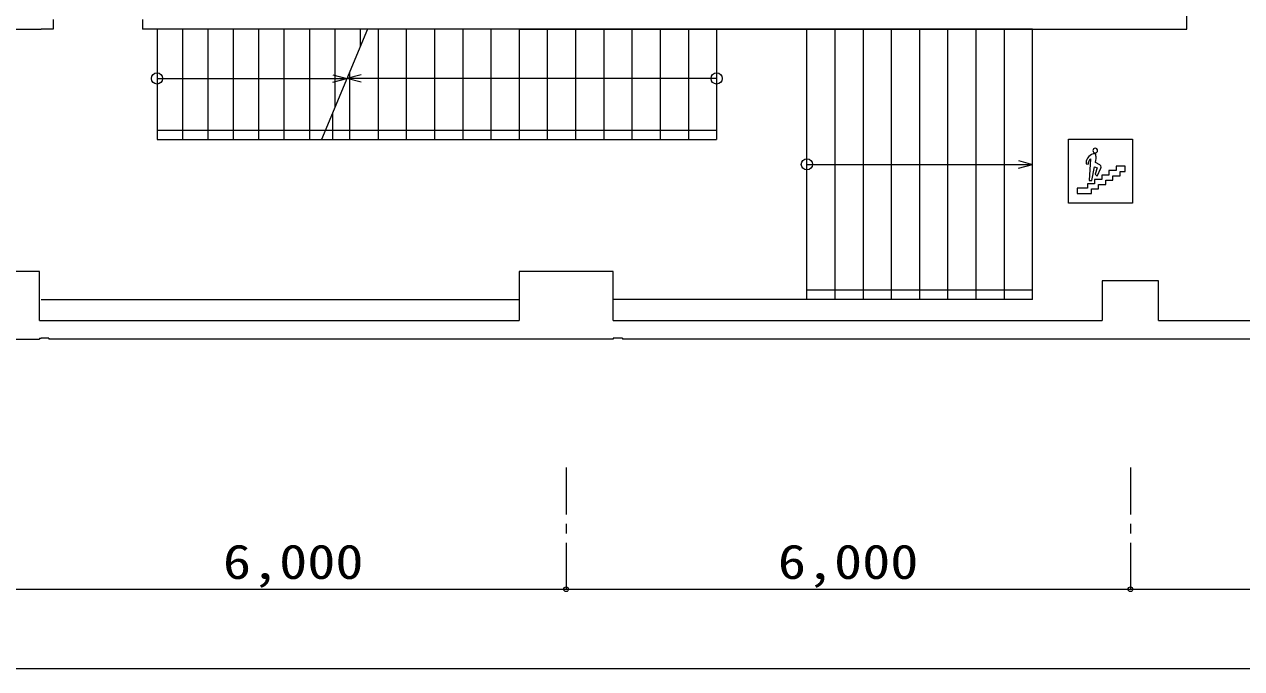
# Model space of a CAD drawing. Units: millimetres, scale not verified. Extents: x -24806 to 31194, y -25247 to 14164.
# Drawn here: x -2190 to 10768, y -25247 to -18393 of the extents above; entities that cross this region are included whole.
import ezdxf
from ezdxf.enums import TextEntityAlignment as Align

# ---------------------------------------------------------------- set-up
doc = ezdxf.new("R2010")
doc.units = ezdxf.units.MM
doc.header["$LTSCALE"] = 100
doc.linetypes.add('CHAIN1', pattern=[8, 5, -1, 1, -1])
doc.linetypes.add('DASHED1', pattern=[1.8, 1.2, -0.6])
for name, color, linetype, lineweight in [('0-0', 7, 'Continuous', 18), ('0-1', 4, 'DASHED1', 18), ('C-F', 7, 'Continuous', 18), ('F-F', 7, 'Continuous', 18)]:
    doc.layers.add(name, color=color, linetype=linetype, lineweight=lineweight)
doc.styles.add('ＭＳ ゴシック', font='')
doc.styles.get('ＭＳ ゴシック').set_extended_font_data('MS Gothic')

msp = doc.modelspace()

# ---------------------------------------------------------------- linework, layer by layer
at = {"layer": '0-0'}
for p, q in [((10185, -18443), (10185, -17922.3)), ((-1884.4, -18342.8), (-1884.4, -18442.9)), ((-933.3, -18342.8), (-933.3, -18443)), ((-2550.2, -18442.9), (-2009.6, -18442.9)), ((-1884.4, -18442.9), (-2009.6, -18442.9)), ((3076.5, -18443), (-933.3, -18443)), ((-778.1, -18443), (-778.1, -19619.3)), ((8543, -18443), (-778.1, -18443)), ((-507.8, -18443), (-507.8, -19619.3)), ((-237.4, -18443), (-237.4, -19619.3)), ((32.9, -18443), (32.9, -19619.3)), ((303.2, -18443), (303.2, -19619.3)), ((573.5, -18443), (573.5, -19619.3)), ((843.8, -18443), (843.8, -19619.3)), ((1462.7, -18443), (974, -19619.3)), ((1114.2, -18443), (1114.2, -19281.9)), ((1384.5, -18443), (1384.5, -18631.2)), ((1574.7, -18443), (1574.7, -19619.3)), ((1875.1, -18443), (1875.1, -19619.3)), ((2175.4, -18443), (2175.4, -19619.3)), ((2475.8, -18443), (2475.8, -19619.3)), ((2776.1, -18443), (2776.1, -19619.3)), ((3076.5, -18443), (4177.8, -18443)), ((3076.5, -18443), (3076.5, -19619.3)), ((3376.9, -18443), (3376.9, -19619.3)), ((3677.2, -18443), (3677.2, -19619.3)), ((3977.6, -18443), (3977.6, -19619.3)), ((4177.8, -18443), (9083.6, -18443)), ((4277.9, -18443), (4277.9, -19619.3)), ((4578.3, -18442.9), (4578.3, -19619.3)), ((4878.6, -18443), (4878.6, -19619.3)), ((5179, -18442.9), (5179, -19619.3)), ((6140.1, -21321.4), (6140.1, -18443)), ((6440.5, -21321.4), (6440.5, -18443)), ((6740.9, -21321.4), (6740.9, -18443)), ((7041.2, -21321.4), (7041.2, -18443)), ((7341.6, -21321.4), (7341.6, -18443)), ((7641.9, -21321.4), (7641.9, -18443)), ((7942.3, -21321.4), (7942.3, -18443)), ((8242.6, -21321.4), (8242.6, -18443)), ((8543, -21321.4), (8543, -18443)), ((9083.6, -18443), (10185, -18443)), ((9784.5, -18443), (10185, -18443)), ((1274.4, -19619.3), (1274.4, -18896.3)), ((-778.1, -18968.6), (1244.3, -18968.6)), ((1094.2, -18928.3), (1244.3, -18968.6)), ((1094.2, -19008.8), (1244.3, -18968.6)), ((1394.5, -18928.3), (1244.3, -18968.6)), ((5179, -18968.6), (1244.3, -18968.6)), ((1394.5, -19008.8), (1244.3, -18968.6)), ((1094.1, -19619.3), (1094.1, -19330.1)), ((-778.1, -19519.2), (5179, -19519.2)), ((-778.1, -19619.3), (5179, -19619.3)), ((6140.1, -19882.2), (8543, -19882.2)), ((8392.8, -19841.9), (8543, -19882.2)), ((8392.8, -19922.4), (8543, -19882.2)), ((-2029.6, -21021), (-2550.2, -21021)), ((-2029.6, -21541.6), (-2029.6, -21021)), ((3076.5, -21021), (3076.5, -21541.6)), ((4077.7, -21021), (3076.5, -21021)), ((4077.7, -21541.6), (4077.7, -21021)), ((9884.6, -21121.1), (9283.9, -21121.1)), ((9283.9, -21121.1), (9283.9, -21541.6)), ((9884.6, -21541.6), (9884.6, -21121.1)), ((8543, -21221.3), (6140.1, -21221.3)), ((-2009.6, -21321.4), (3076.5, -21321.4)), ((8543, -21321.4), (4077.7, -21321.4)), ((-2029.6, -21541.6), (-2009.6, -21541.6)), ((-2009.6, -21541.6), (3076.5, -21541.6)), ((4077.7, -21541.6), (9283.9, -21541.6)), ((9884.6, -21541.6), (12298.9, -21541.6)), ((-5013.1, -21741.9), (-2029.6, -21741.9)), ((-2029.6, -21729.9), (-2029.6, -21741.9)), ((-2029.6, -21729.9), (-2009.6, -21729.9)), ((-1929.5, -21729.9), (-2009.6, -21729.9)), ((-1929.5, -21729.9), (-1929.5, -21741.9)), ((4077.7, -21741.9), (-1929.5, -21741.9)), ((4177.8, -21729.8), (4077.7, -21729.8)), ((4077.7, -21729.8), (4077.7, -21741.9)), ((4177.8, -21729.8), (4177.8, -21741.9)), ((15911.8, -21741.9), (4177.8, -21741.9))]:
    msp.add_line(p, q, dxfattribs=at)
for centre in [(-778.1, -18968.6), (5179, -18968.6), (6140.1, -19882.2)]:
    msp.add_circle(centre, 59.8, dxfattribs=at)
at = {"layer": '0-1', "linetype": 'CHAIN1'}
for p, q in [((3577.1, -23107.9), (3577.1, -24402.6)), ((9584.2, -23107.9), (9584.2, -24402.6))]:
    msp.add_line(p, q, dxfattribs=at)
at = {"layer": '0-1', "linetype": 'Continuous'}
msp.add_line((3577.1, -24402.6), (9584.2, -24402.6), dxfattribs=at)
for points in [[(-14444.3, -24402.6), (-8437.2, -24402.6), (-2430, -24402.6), (3577.1, -24402.6)], [(9584.2, -24402.6), (15591.4, -24402.6), (18995.4, -24402.6)]]:
    msp.add_lwpolyline(points, dxfattribs=at)
for centre in [(3577.1, -24402.6), (9584.2, -24402.6)]:
    msp.add_circle(centre, 25, dxfattribs=at)
at = {"layer": 'C-F'}
for points in [[(9607.6, -20296.4), (8925, -20296.4), (8925, -19613.9), (9607.6, -19613.9)], [(9528.2, -19902.8), (9431.2, -19902.8), (9431.2, -19949.3), (9354.8, -19949.3), (9354.8, -19996.1), (9278.5, -19996.1), (9278.5, -20042.3), (9202.2, -20042.3), (9202.2, -20088.5), (9125.9, -20088.5), (9125.9, -20135), (9015.6, -20135), (9015.6, -20190.8), (9168.1, -20190.8), (9168.1, -20144.3), (9244.4, -20144.3), (9244.4, -20097.8), (9320.7, -20097.8), (9320.7, -20051.3), (9396.7, -20051.3), (9396.7, -20005.1), (9473.2, -20005.1), (9473.2, -19958.6), (9528.2, -19958.6)]]:
    msp.add_lwpolyline(points, close=True, dxfattribs=at)
for points in [[(9158.6, -19823.3), (9146.4, -20055.5), (9173.3, -20055.5), (9202, -19907.6), (9228.7, -19919.9), (9210.3, -19988), (9229.5, -20007.2), (9269.6, -19921.4), (9271.9, -19910.6)], [(9212.1, -19771.4), (9208.6, -19768.7), (9208.2, -19768.7)], [(9111.3, -19869.2), (9111.7, -19877.3), (9132.8, -19880.9), (9132.8, -19879.4)], [(9259.3, -19889), (9211.1, -19861.4), (9215.7, -19838)]]:
    msp.add_lwpolyline(points, dxfattribs=at)
for centre, radius, start, end in [((9215.7, -19872.9), 104.5, 94.11782, 177.94518), ((9207.2, -19879.7), 74.5, 130.76114, 179.77837), ((9210.5, -19737), 26.3, 92.29837, 177.66072), ((9210.6, -19734.8), 26.4, 182.59799, 267.44292), ((9208.5, -19736.9), 26.2, 2.07451, 87.97322), ((9208.5, -19735), 26.2, 272.17571, 357.77656), ((9082, -19811.3), 136.2, 0.02208, 17.06473), ((9074.3, -19811.4), 143.9, 349.35009, 0.04517), ((9246.6, -19910.8), 25.3, 0.6005, 59.94799)]:
    msp.add_arc(centre, radius, start, end, dxfattribs=at)
at = {"layer": 'F-F'}
msp.add_line((-24805.7, -25247.1), (31194.3, -25247.1), dxfattribs=at)

# ---------------------------------------------------------------- texts
at = {"layer": '0-1', "style": 'ＭＳ ゴシック', "width": 1.2}
for p in [(-76.5, -24402.6), (5830.7, -24402.6)]:
    msp.add_text('6,000', height=366.6, dxfattribs=at).set_placement(p, align=Align.BOTTOM_LEFT)

doc.saveas('drawing.dxf')
